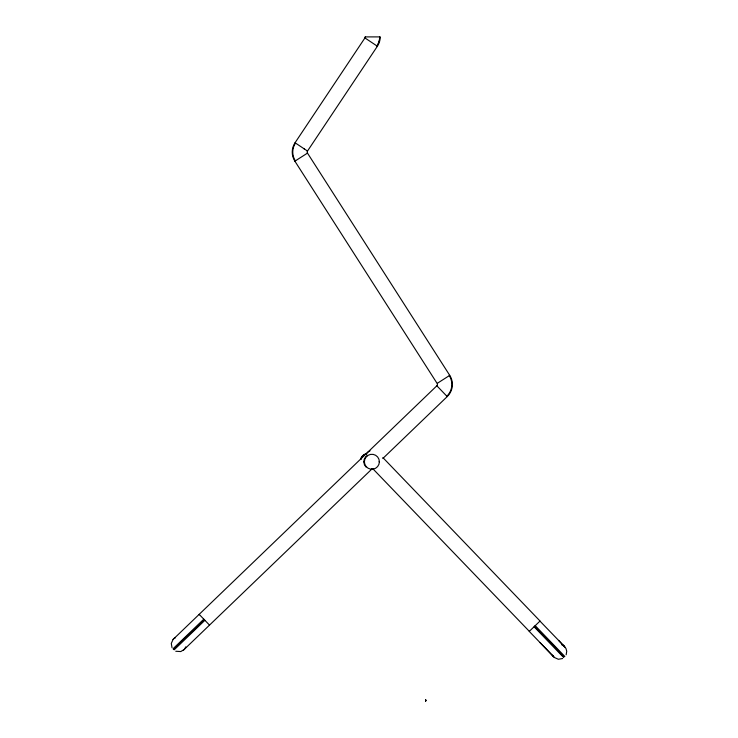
<?xml version="1.0" encoding="UTF-8"?>
<svg xmlns="http://www.w3.org/2000/svg" width="738" height="738" viewBox="0 0 738 738"><rect width="100%" height="100%" fill="white"/><g stroke="black" fill="none" stroke-linecap="round" stroke-linejoin="round"><path stroke-width="1.11" d="M425.623 700.888L425.623 699.855L425.623 700.38M566.157 654.79L566.738 651.202L565.926 648.398L558.62 640.399M185.792 646.829L184.518 649.145M382.847 458.483L447.228 396.583A16.836 16.836 0 0 0 449.737 375.365L307.488 153.107A1.873 1.873 0 0 1 307.506 151.059L377.386 46.245A16.836 16.836 0 0 0 380.218 36.9L365.245 36.9A1.873 1.873 0 0 1 364.932 37.942L295.052 142.757A16.836 16.836 0 0 0 294.886 161.17L437.127 383.437A1.873 1.873 0 0 1 436.85 385.789L173.061 639.477L171.29 643.444L172.028 647.733M174.122 638.471L175.275 637.733M173.144 648.656L203.799 619.173M174.223 649.781L204.878 620.298M175.764 651.257L180.801 651.562L184.168 649.468M529.321 631.331L372.893 468.787M562.633 658.527L558.352 659.265L554.386 657.493L529.257 631.396L540.041 621.027L382.884 457.597M173.559 638.997L173.061 639.477M204.343 619.736L173.329 649.56L173.873 649.034M183.393 650.224L372.118 468.796M539.958 621.101L565.124 647.171M174.186 638.398L175.201 637.429M307.488 153.107L294.914 161.152M294.905 161.152L295.643 160.69M437.366 383.28L449.737 375.365L449.285 375.651A16.301 16.301 0 0 1 446.85 396.195M363.825 461.757L364.406 461.757M379.083 461.757L379.369 461.757A7.481 7.481 0 0 0 368.142 455.281A7.481 7.481 0 0 0 368.142 468.243A7.481 7.481 0 0 0 379.369 461.757M561.729 644.772L564.1 646.119M365.245 36.9A1.873 1.873 0 0 1 364.932 37.942L377.358 46.217M307.46 151.032L306.667 150.506M303.816 148.596L304.453 149.021M306.86 150.626L295.052 142.757L295.504 143.052A16.301 16.301 0 0 0 295.329 160.884M563.066 645.04L564.044 646.045M436.85 385.789L447.228 396.583M564.838 656.488L535.207 625.667M564.146 656.903L534.644 626.211M563.555 657.41L534.072 626.756M540.013 642.549L554.386 657.493M552.338 655.353L553.371 656.433L552.633 655.279M199.555 614.754L199.168 614.348L209.463 625.058M425.706 700.371L425.706 700.888M425.688 699.855L425.706 701.1M425.641 699.855L425.623 701.1M360.799 459.211A7.481 7.481 0 0 1 366.085 453.925M361.066 459.211A7.481 7.481 0 0 1 366.352 453.925M361.113 457.901A7.481 7.481 0 0 1 366.186 453.852M366.011 454.58A7.481 7.481 0 0 1 370.024 450.853M373.244 468.99A7.481 7.481 0 0 1 371.306 469.248M366.011 467.053A7.481 7.481 0 0 1 367.561 455.281M379.664 37.583A16.31 16.31 0 0 0 379.673 36.9A16.31 16.31 0 0 1 376.943 45.941A16.31 16.31 0 0 0 377.303 45.369M379.166 40.968A16.31 16.31 0 0 1 378.981 41.623M378.529 42.915A16.31 16.31 0 0 1 378.262 43.551"/></g></svg>
